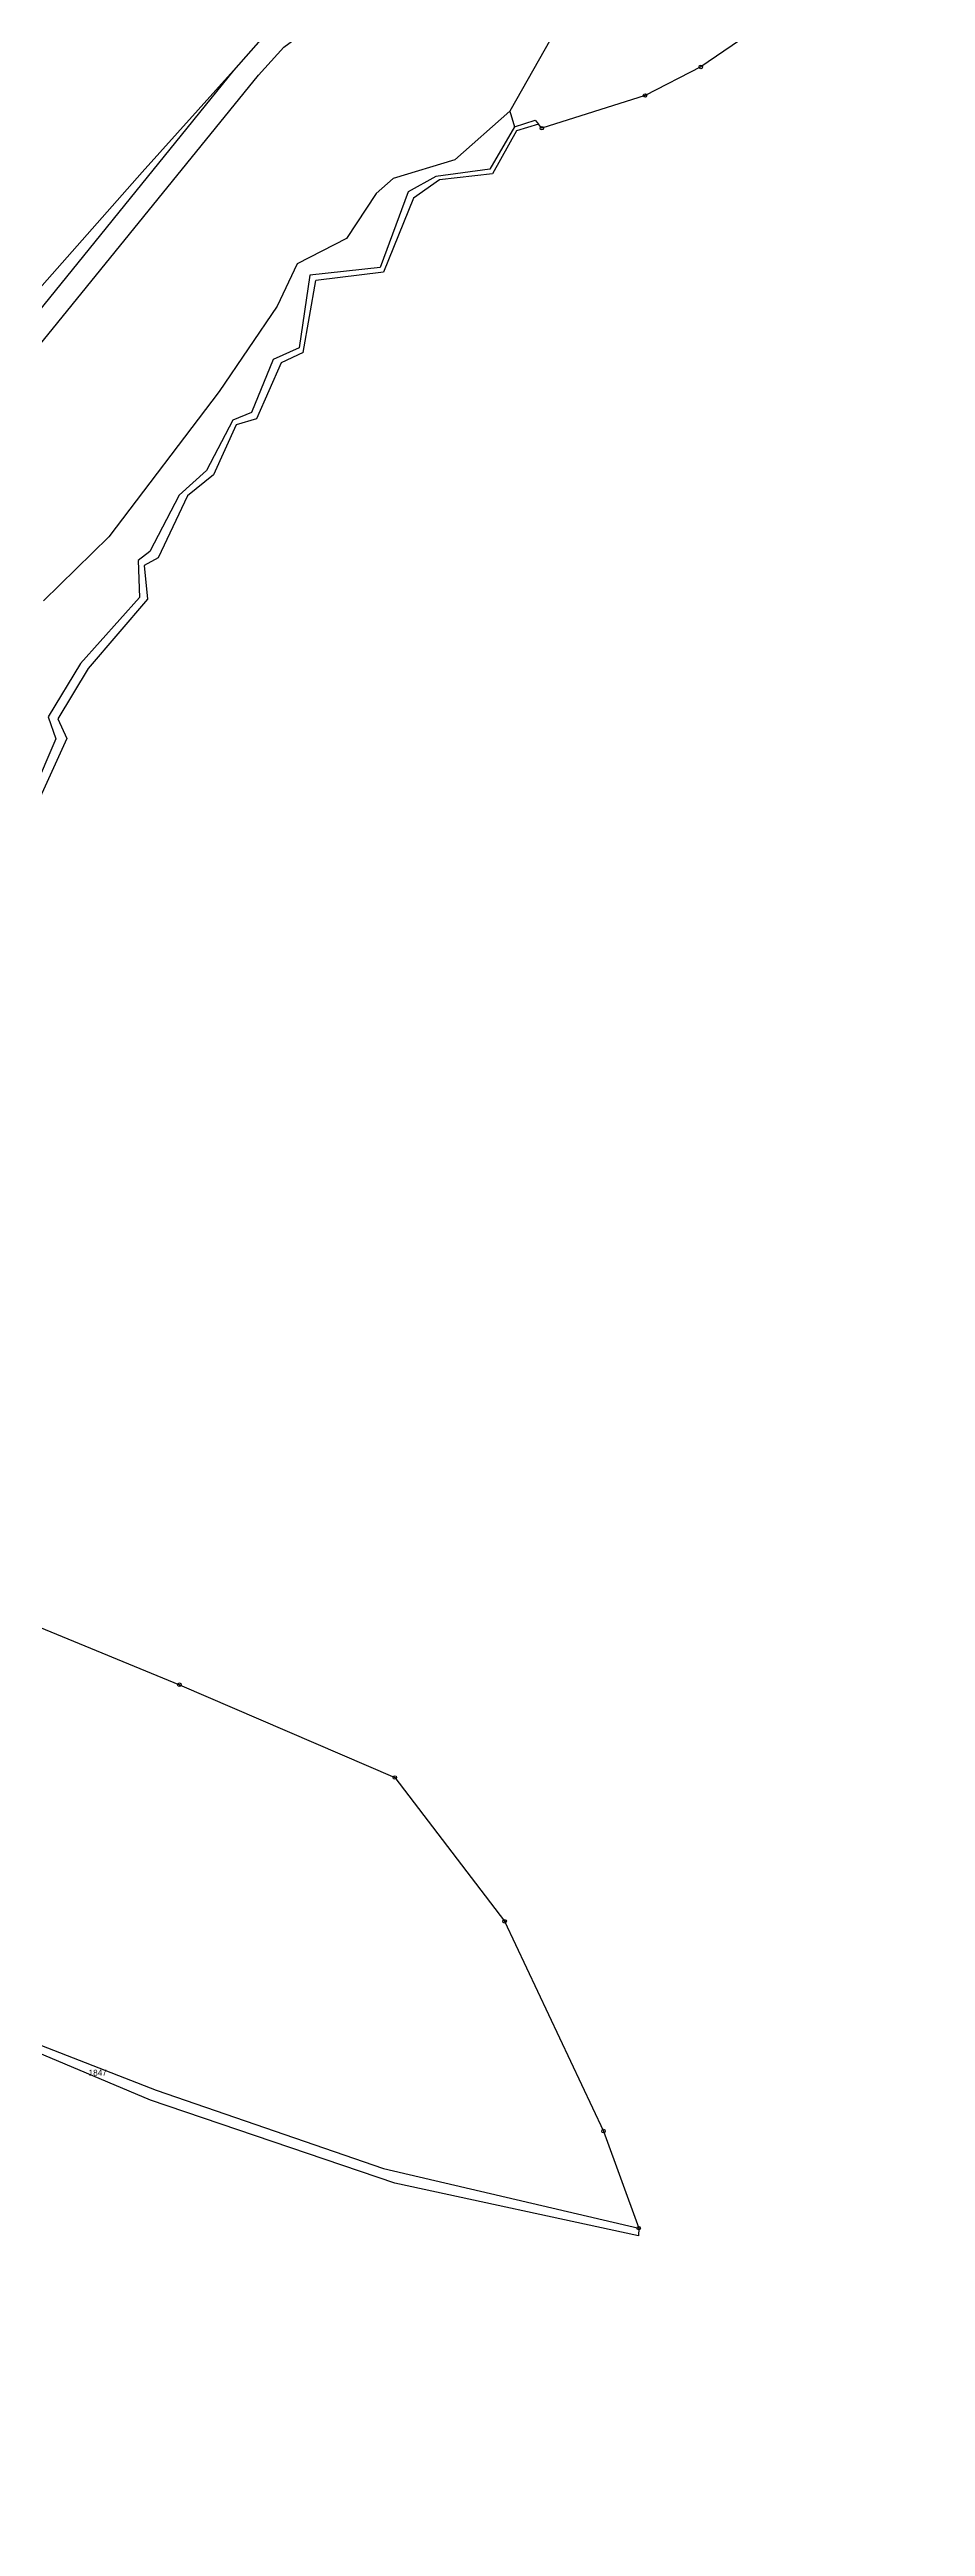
# Model space of a CAD drawing. Extents: x -820725 to -814908, y -1038210 to -1035296.
# Drawn here: x -815773 to -815528, y -1037804 to -1037112 of the extents above; entities that cross this region are included whole.
import ezdxf
from ezdxf.enums import TextEntityAlignment as Align

# ---------------------------------------------------------------- set-up
doc = ezdxf.new("R2010")
doc.units = 0
doc.header["$MEASUREMENT"] = 0
doc.linetypes.add('0_203_2', pattern=[0])
for name, color, linetype in [('105', 1, 'CONTINUOUS'), ('18', 1, 'CONTINUOUS'), ('20300', 1, 'CONTINUOUS'), ('20302', 1, 'CONTINUOUS'), ('21900', 1, 'CONTINUOUS')]:
    doc.layers.add(name, color=color, linetype=linetype)

# ---------------------------------------------------------------- blocks, each defined once
blk = doc.blocks.new('1_05$13')
at = {"layer": '105', "color": 3, "linetype": 'Continuous'}
for radius in [0.5, 0.0303]:
    blk.add_circle((0, 0), radius, dxfattribs=at)

msp = doc.modelspace()

# ---------------------------------------------------------------- linework, layer by layer
at = {"layer": '20300', "color": 3, "linetype": 'Continuous'}
for p, q in [((-815642.34, -1037134.42), (-815649.01, -1037146.46)), ((-815636.22, -1037132.57), (-815642.34, -1037134.42)), ((-815635.27, -1037133.68), (-815636.22, -1037132.57)), ((-815663.89, -1037148.08), (-815671.1, -1037153.22)), ((-815649.01, -1037146.46), (-815663.89, -1037148.08)), ((-815701.94, -1037196.36), (-815698.42, -1037176.25)), ((-815701.94, -1037196.36), (-815708.12, -1037199.19)), ((-815715.01, -1037214.82), (-815720.67, -1037216.5)), ((-815726.99, -1037230.49), (-815734.33, -1037236.4)), ((-815742.51, -1037253.67), (-815746.44, -1037255.87)), ((-815746.44, -1037255.87), (-815745.49, -1037265.26)), ((-815770.53, -1037298.65), (-815768.02, -1037304.13)), ((-815608.19, -1037720.28), (-815608.23, -1037722.47))]:
    msp.add_line(p, q, dxfattribs=at)
at = {"layer": '20302', "color": 3, "linetype": '0_203_2'}
for p, q in [((-815528.05, -1037073.53), (-815590.83, -1037116.55)), ((-815590.83, -1037116.55), (-815606.42, -1037124.55)), ((-815606.42, -1037124.55), (-815635.27, -1037133.68)), ((-815671.1, -1037153.22), (-815679.49, -1037173.87)), ((-815679.49, -1037173.87), (-815698.42, -1037176.25)), ((-815708.12, -1037199.19), (-815715.01, -1037214.82)), ((-815720.67, -1037216.5), (-815726.99, -1037230.49)), ((-815734.33, -1037236.4), (-815742.51, -1037253.67)), ((-815745.49, -1037265.26), (-815762.04, -1037284.56)), ((-815762.04, -1037284.56), (-815770.53, -1037298.65)), ((-815768.02, -1037304.13), (-815782.04, -1037335.04)), ((-815775.66, -1037552.38), (-815736.54, -1037568.49)), ((-815736.54, -1037568.49), (-815676.35, -1037594.4)), ((-815676.35, -1037594.4), (-815645.67, -1037634.56)), ((-815645.67, -1037634.56), (-815618.03, -1037693.17)), ((-815744.61, -1037684.5), (-815780.37, -1037669.44)), ((-815676.31, -1037707.74), (-815744.61, -1037684.5)), ((-815618.03, -1037693.17), (-815608.19, -1037720.28)), ((-815608.23, -1037722.47), (-815676.31, -1037707.74))]:
    msp.add_line(p, q, dxfattribs=at)
at = {"layer": '21900', "color": 3, "linetype": 'Continuous'}
msp.add_line((-815644.19, -1037128.91), (-815642.89, -1037133.32), dxfattribs=at)
for points in [[(-815612.5, -1037060.01), (-815635.73, -1037061.43), (-815643.91, -1037064.22), (-815695.03, -1037094.34), (-815700.17, -1037097.62), (-815710.34, -1037105), (-815721.46, -1037117.56)], [(-816030.35, -1037529.66), (-816026.11, -1037522.68), (-816005.05, -1037486.03), (-816000.61, -1037479.86), (-815979.45, -1037445.43), (-815945.51, -1037403.27), (-815830.67, -1037262.01), (-815714.45, -1037118.84), (-815707.41, -1037111.02), (-815693.67, -1037100.96), (-815672.05, -1037087.8), (-815639.13, -1037069.7), (-815627.32, -1037066.38), (-815607.38, -1037063.74)], [(-815607.38, -1037063.74), (-815602.2, -1037067.12), (-815601.58, -1037072.47), (-815604.83, -1037078.52), (-815609.98, -1037083.93), (-815617.4, -1037095.64), (-815632.78, -1037108.68), (-815644.19, -1037128.91)], [(-815721.46, -1037117.56), (-815835.78, -1037258.73), (-815949.61, -1037397.47), (-815971.86, -1037426.32), (-815987.27, -1037444.62), (-816002.29, -1037467.4), (-816009.9, -1037483.4), (-816049.84, -1037549.67), (-816069.56, -1037575.96), (-816175.15, -1037705.9), (-816186.64, -1037715.79), (-816198.99, -1037722.64)], [(-815721.46, -1037117.56), (-815747, -1037146), (-815777.74, -1037180.83)], [(-815644.19, -1037128.91), (-815659.55, -1037142.55), (-815676.81, -1037147.76), (-815681.57, -1037151.9), (-815689.83, -1037164.45), (-815703.6, -1037171.57), (-815709.22, -1037183.4), (-815725.47, -1037207.27), (-815756.24, -1037247.83), (-815774.56, -1037265.72)], [(-815642.89, -1037133.32), (-815649.82, -1037145.08), (-815664.9, -1037147.14), (-815672.6, -1037151.49), (-815680.45, -1037172.57), (-815700.1, -1037174.76), (-815703.09, -1037195.04), (-815710.33, -1037198.3)], [(-815642.89, -1037133.32), (-815637.17, -1037131.46), (-815636.22, -1037132.57)], [(-815710.33, -1037198.3), (-815716.42, -1037213.06), (-815721.62, -1037215.19), (-815728.98, -1037229.3), (-815736.58, -1037236.2), (-815744.85, -1037251.94), (-815748.05, -1037254.46), (-815747.72, -1037264.78), (-815764.22, -1037283.21), (-815773.23, -1037298.15), (-815771.06, -1037304.23), (-815783.71, -1037333.83)], [(-815889.82, -1037803.61), (-815890.37, -1037792.67), (-815895.08, -1037782.34), (-815897.37, -1037773.58), (-815898.08, -1037765.8), (-815896.62, -1037732.15), (-815893.57, -1037705.83), (-815890.5, -1037696.93), (-815884.88, -1037683.9), (-815876.12, -1037673.87), (-815860.68, -1037659.01), (-815827.88, -1037659.02), (-815780.58, -1037667.08), (-815743.06, -1037681.77), (-815679.52, -1037703.59), (-815608.19, -1037720.28)]]:
    msp.add_lwpolyline(points, dxfattribs=at)

# ---------------------------------------------------------------- block references
at = {"layer": '105', "color": 0, "linetype": 'ByBlock'}
for p in [(-815590.83, -1037116.55), (-815606.42, -1037124.55), (-815635.27, -1037133.68), (-815736.54, -1037568.49), (-815676.35, -1037594.4), (-815645.67, -1037634.56), (-815618.03, -1037693.17), (-815608.19, -1037720.28)]:
    msp.add_blockref('1_05$13', p, dxfattribs=at)

# ---------------------------------------------------------------- texts
at = {"layer": '18', "color": 255, "linetype": 'Continuous'}
msp.add_text('1847', height=1.7, dxfattribs=at).set_placement((-815759.38, -1037676.87), align=Align.MIDDLE_CENTER)

doc.saveas('drawing.dxf')
